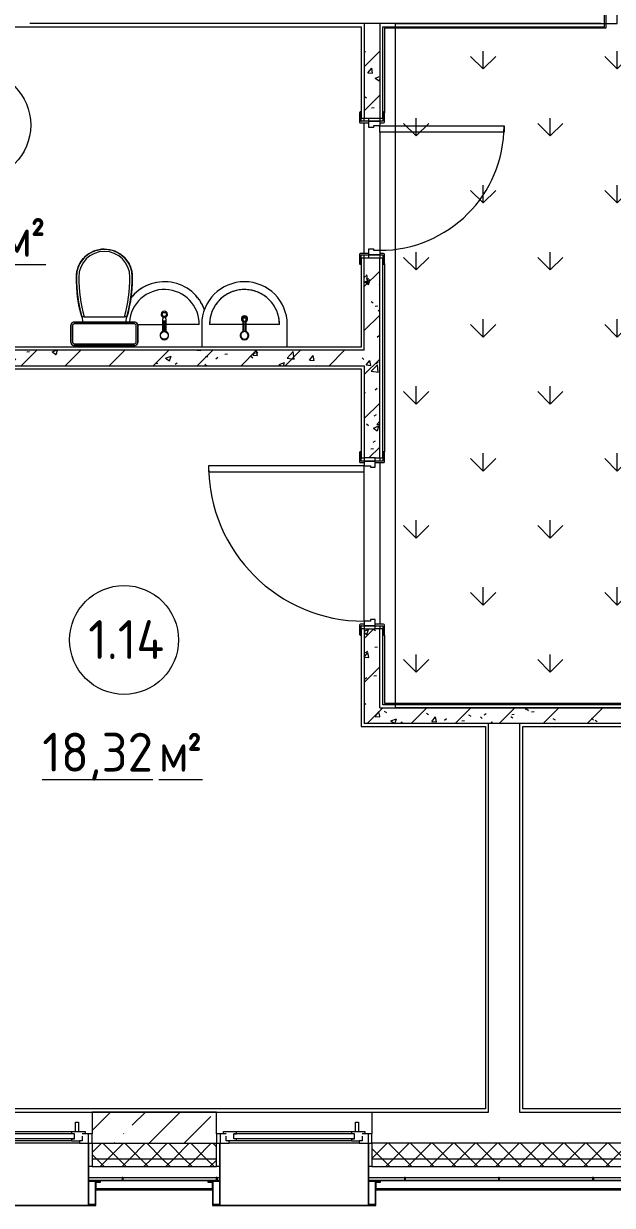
# Model space of a CAD drawing. Header units: millimetres. Extents: x -584918 to 2941280, y 3000189 to 4229862.
# Drawn here: x -430525 to -426739, y 3670675 to 3678275 of the extents above; entities that cross this region are included whole.
import ezdxf

# ---------------------------------------------------------------- set-up
doc = ezdxf.new("R2010")
doc.units = ezdxf.units.MM
doc.linetypes.add('ASVP_Невидимые', pattern=[5, 3, -2])
for name, color, linetype, lineweight in [('_ Окна', 7, 'Continuous', 0), ('Витраж', 7, 'Continuous', 0), ('Двери', 7, 'Continuous', 0), ('Марки помещений', 7, 'Continuous', 0), ('Обобщенные модели', 7, 'Continuous', 0), ('Окна', 7, 'Continuous', 0), ('Перекрытие', 7, 'Continuous', 0), ('Сантехника', 7, 'Continuous', 0), ('Стены', 7, 'Continuous', 0), ('Стены внутренние', 7, 'Continuous', 0), ('Стены наружные', 7, 'Continuous', 0), ('Стены несущие', 7, 'Continuous', 0), ('Стены отделка', 7, 'Continuous', 0), ('Стены перегородки', 7, 'Continuous', 0), ('Стены штриховка', 7, 'Continuous', 0), ('экспертиза условные обозначения', 1, 'Continuous', 0)]:
    doc.layers.add(name, color=color, linetype=linetype, lineweight=lineweight)
doc.styles.add('GOST Common_2', font='', dxfattribs={"height": 500})
doc.styles.add('GOST Common_3', font='', dxfattribs={"width": 0.9, "height": 500})
doc.styles.get('GOST Common_2').set_extended_font_data('GOST Common')
doc.styles.get('GOST Common_3').set_extended_font_data('GOST Common')
pattern_1 = [(45, (-437515.92, 3663725.22), (-141.4214, 141.4214), [])]
pattern_2 = [(50, (-437515.92, 3663725.22), (364.368, -31.8783), [38.1, -419.1]), (355, (-437515.92, 3663725.2), (-70.486, 382.113), [30.48, -335.28]), (100.451, (-437485.56, 3663722.56), (293.885, 350.2334), [32.38, -356.18]), (46.184, (-437515.92, 3663826.8), (542.158, -84.086), [57.15, -628.65]), (96.636, (-437470.74, 3663819.8), (474.805, 494.855), [48.57, -534.27]), (351.184, (-437515.9, 3663826.8), (474.81, 494.85), [45.72, -502.92]), (21, (-437465.12, 3663801.42), (303.2285, -204.5305), [38.1, -419.1]), (326, (-437465.12, 3663801.4), (123.604, 368.376), [30.48, -335.28]), (71.451, (-437439.86, 3663784.37), (426.834, 163.843), [32.38, -356.18]), (37.5, (-437515.92, 3663725.22), (6.17665, 169.11015), [16.764, -314.452, 16.764, -323.596, -336.55]), (37.5, (-437515.92, 3663725.22), (6.17665, 169.11015), [-671.576, 16.764, -319.786]), (7.5, (-437515.92, 3663725.22), (133.6389, 200.3615), [16.764, -177.292, 16.764, -306.832, -128.27]), (7.5, (-437515.92, 3663725.22), (133.6389, 200.3615), [-517.652, 16.764, -111.506]), (327.5, (-437629.21, 3663725.22), (271.1818, -11.4584), [16.764, -110.236, 16.764, -379.476, -525.78]), (327.5, (-437629.21, 3663725.22), (271.1818, -11.4584), [-523.24, 16.764, -509.016]), (317.5, (-437680, 3663725.22), (296.2585, 50.8528), [16.764, -148.336, 16.764, -246.38, -373.38]), (317.5, (-437680, 3663725.22), (296.2585, 50.8528), [-428.244, 16.764, -356.616])]
pattern_3 = [(45, (-437515.92, 3663725.22), (-235.732, 235.732), []), (45, (-437358.77, 3663725.22), (-235.732, 235.732), [])]
pattern_4 = [(45, (-437515.92, 3663725.22), (-70.7107, 70.7107), []), (135, (-437515.92, 3663725.22), (-70.7107, -70.7107), [])]

# ---------------------------------------------------------------- blocks, each defined once
blk = doc.blocks.new('ADSK_Унитаз_ГОСТ30493-96 - С косым выпуском-V142-АР Этаж 01')
at = {"layer": 'Сантехника', "color": 253, "true_color": 0xaaaaaa}
for p, q in [((0, 190.8), (0, 195)), ((0, 195), (0, -195)), ((0, -195), (0, 195)), ((10, 190), (10, -190)), ((130, 215), (20, 215)), ((20, 215), (130, 215)), ((125, 205), (25, 205)), ((140, -190), (140, 190)), ((150, 195), (150, 190.8)), ((150, -195), (150, 195)), ((150, 195), (150, -195)), ((185, 145), (150, 137.4)), ((185, 130.7), (185, 145.7)), ((185, 130.7), (185, -130.7)), ((150, -137.4), (185, -145)), ((185, -145.7), (185, -130.7)), ((20, -215), (130, -215)), ((130, -215), (20, -215)), ((25, -205), (125, -205))]:
    blk.add_line(p, q, dxfattribs=at)
at = {"layer": 'Сантехника', "color": 253, "true_color": 0xaaaaaa, "flags": 128}
for points in [[(185, 145.7), (222.5, 155.2), (260.3, 163.1), (298.4, 169.6), (336.7, 174.5), (375.2, 177.8), (413.8, 179.6), (440, 180)], [(440, 180), (447.2, 179.9), (454.4, 179.4), (461.5, 178.7), (468.7, 177.7), (475.8, 176.4), (482.8, 174.8), (489.7, 173), (496.6, 170.9), (503.4, 168.5), (510.1, 165.8), (516.7, 162.9), (523.1, 159.7), (529.4, 156.2), (535.6, 152.5), (541.6, 148.6), (547.5, 144.4), (553.2, 140), (558.7, 135.3), (564, 130.5), (569.1, 125.4), (574, 120.1), (578.7, 114.7), (583.2, 109), (587.5, 103.2), (591.5, 97.3), (595.2, 91.1), (598.8, 84.8), (602, 78.4), (605, 71.9), (607.8, 65.2), (610.2, 58.5), (612.4, 51.6), (614.4, 44.7), (616, 37.7), (617.4, 30.6), (618.5, 23.5), (619.3, 16.3), (619.8, 9.1), (620, 1.9), (620, 0)], [(620, 0), (619.9, -7.2), (619.4, -14.4), (618.7, -21.5), (617.7, -28.7), (616.4, -35.8), (614.8, -42.8), (613, -49.7), (610.9, -56.6), (608.5, -63.4), (605.8, -70.1), (602.9, -76.7), (599.7, -83.1), (596.2, -89.4), (592.5, -95.6), (588.6, -101.6), (584.4, -107.5), (580, -113.2), (575.3, -118.7), (570.5, -124), (565.4, -129.1), (560.1, -134), (554.7, -138.7), (549, -143.2), (543.2, -147.5), (537.3, -151.5), (531.1, -155.2), (524.8, -158.8), (518.4, -162), (511.9, -165), (505.2, -167.8), (498.5, -170.2), (491.6, -172.4), (484.7, -174.4), (477.7, -176), (470.6, -177.4), (463.5, -178.5), (456.3, -179.3), (449.1, -179.8), (441.9, -180), (440, -180)], [(440, -180), (401.4, -179.2), (362.8, -176.9), (324.4, -173.1), (286.1, -167.7), (248.1, -160.7), (210.4, -152.3), (185, -145.7)]]:
    blk.add_lwpolyline(points, dxfattribs=at)
at = {"layer": 'Сантехника', "color": 253, "true_color": 0xaaaaaa}
for centre, radius, start, end in [((20, 195), 20, 90, 180), ((20, 195), 20, 90, 180), ((20, 195), 20, 170, 180), ((20, 195), 20, 140, 160), ((20, 195), 20, 110, 130), ((25, 190), 15, 90, 180), ((20, 195), 20, 90, 100), ((125, 190), 15, 0, 90), ((130, 195), 20, 360, 90), ((130, 195), 20, 80, 90), ((130, 195), 20, 0, 90), ((130, 195), 20, 50, 70), ((130, 195), 20, 20, 40), ((130, 195), 20, 360, 10), ((440, -786), 966, 90, 105.30619), ((440, -786), 966, 90, 105.30619), ((440, -801), 966, 90, 105.30619), ((440, 0), 180, 0, 90), ((440, 0), 180, 360, 90), ((440, 0), 165, 0, 90), ((440, 0), 180, 270, 360), ((440, 0), 165, 270, 0), ((440, 0), 180, 270, 0), ((440, 801), 966, 254.69381, 270), ((440, 786), 966, 254.69381, 270), ((440, 786), 966, 254.69381, 270), ((20, -195), 20, 180, 270), ((20, -195), 20, 180, 190), ((20, -195), 20, 180, 270), ((20, -195), 20, 200, 220), ((20, -195), 20, 230, 250), ((25, -190), 15, 180, 270), ((20, -195), 20, 260, 270), ((125, -190), 15, 270, 0), ((130, -195), 20, 270, 0), ((130, -195), 20, 270, 0), ((130, -195), 20, 270, 280), ((130, -195), 20, 290, 310), ((130, -195), 20, 320, 340), ((130, -195), 20, 350, 0)]:
    blk.add_arc(centre, radius, start, end, dxfattribs=at)
blk = doc.blocks.new('ADSK_Умывальник_Полукруглый_Керамический_ГОСТ30493-96 - 2-ой величины-V144-АР Этаж 01')
at = {"layer": 'Сантехника', "color": 253, "true_color": 0xaaaaaa}
for p, q in [((8136.3, 12614.3), (8136.3, 12469.3)), ((8401.4, 12614.3), (8186.3, 12614.3)), ((8636.3, 12614.3), (8421.2, 12614.3)), ((8686.3, 12469.3), (8686.3, 12614.3))]:
    blk.add_line(p, q, dxfattribs=at)
at = {"layer": 'Сантехника', "color": 253, "true_color": 0xaaaaaa, "flags": 128}
blk.add_lwpolyline([(8636.3, 12614.3), (8636.1, 12623.3), (8635.6, 12632.3), (8634.7, 12641.3), (8633.4, 12650.2), (8631.8, 12659), (8629.8, 12667.8), (8627.5, 12676.5), (8624.9, 12685.1), (8621.9, 12693.6), (8618.5, 12702), (8614.9, 12710.2), (8610.9, 12718.2), (8606.6, 12726.1), (8601.9, 12733.8), (8597, 12741.4), (8591.8, 12748.7), (8586.3, 12755.8), (8580.5, 12762.7), (8574.4, 12769.3), (8568.1, 12775.7), (8561.5, 12781.9), (8554.7, 12787.7), (8547.6, 12793.3), (8540.3, 12798.7), (8532.9, 12803.7), (8525.2, 12808.4), (8517.3, 12812.8), (8509.3, 12816.9), (8501.1, 12820.6), (8492.8, 12824), (8484.4, 12827.1), (8475.8, 12829.9), (8467.1, 12832.3), (8458.4, 12834.4), (8449.5, 12836.1), (8440.6, 12837.4), (8431.7, 12838.4), (8422.7, 12839), (8413.7, 12839.3), (8404.7, 12839.2), (8395.7, 12838.8), (8386.8, 12838), (8377.9, 12836.8), (8369, 12835.3), (8360.2, 12833.4), (8351.5, 12831.2), (8342.8, 12828.7), (8334.3, 12825.8), (8325.9, 12822.5), (8317.7, 12818.9), (8309.6, 12815), (8301.6, 12810.8), (8293.8, 12806.2), (8286.3, 12801.4), (8278.9, 12796.2), (8271.7, 12790.8), (8264.8, 12785.1), (8258.1, 12779.1), (8251.6, 12772.8), (8245.4, 12766.3), (8239.4, 12759.6), (8233.8, 12752.6), (8228.4, 12745.4), (8223.3, 12737.9), (8218.5, 12730.3), (8214, 12722.5), (8209.8, 12714.5), (8206, 12706.4), (8202.5, 12698.1), (8199.3, 12689.7), (8196.5, 12681.2), (8194, 12672.5), (8191.8, 12663.8), (8190, 12655), (8188.5, 12646.1), (8187.5, 12637.2), (8186.7, 12628.2), (8186.3, 12619.2), (8186.3, 12614.3)], dxfattribs=at)
at = {"layer": 'Сантехника', "color": 253, "true_color": 0xaaaaaa}
for centre, radius, start, end in [((8411.3, 12614.3), 275, 0, 180), ((8411.3, 12614.3), 225, 0, 180), ((8411.3, 12649.3), 20, 0, 180), ((8411.3, 12649.3), 20, 180, 240), ((8411.3, 12649.3), 20, 300, 360)]:
    blk.add_arc(centre, radius, start, end, dxfattribs=at)
blk = doc.blocks.new('ADSK_Смеситель_ГОСТ25809-96 - Для умывальника_Однорукояточный-V145-АР Этаж 01')
at = {"layer": 'Сантехника', "color": 253, "true_color": 0xaaaaaa}
for p, q in [((8401.3, 12654.3), (8401.3, 12650.5)), ((8401.3, 12650.5), (8401.3, 12627.7)), ((8401.3, 12627.7), (8401.3, 12569.5)), ((8405.3, 12635.3), (8405.3, 12614.6)), ((8406.3, 12635.3), (8405.3, 12635.3)), ((8405.3, 12635.3), (8406.3, 12635.3)), ((8406.3, 12635.3), (8416.3, 12635.3)), ((8416.3, 12635.3), (8417.3, 12635.3)), ((8417.3, 12635.3), (8416.3, 12635.3)), ((8417.3, 12614.6), (8417.3, 12635.3)), ((8421.3, 12650.5), (8421.3, 12654.3)), ((8421.3, 12627.7), (8421.3, 12650.5)), ((8421.3, 12569.5), (8421.3, 12627.7)), ((8405.3, 12614.6), (8405.3, 12568.9)), ((8416.3, 12614.5), (8406.3, 12614.5)), ((8417.3, 12568.9), (8417.3, 12614.6))]:
    blk.add_line(p, q, dxfattribs=at)
for radius, start, end in [(27.5, 101.0769, 180), (27.5, 161.97766, 180), (27.5, 180, 198.02234), (27.5, 180, 0), (27.5, 143.31278, 156.68867), (24.5, 0, 180), (24.5, 180, 0), (27.5, 120.43789, 135), (27.5, 101.97737, 120), (24.5, 100.22984, 105), (24.5, 100.22984, 105), (24.5, 75, 79.77016), (24.5, 75, 79.77016), (27.5, 0, 78.92236), (27.5, 45, 78.02326), (27.5, 23.3122, 36.68809), (27.5, 0, 18.02305), (27.5, 341.97695, 0), (27.5, 203.31133, 216.68722), (27.5, 225, 239.56211), (27.5, 240, 258.02263), (27.5, 263.31162, 276.68751), (27.5, 281.97674, 315), (27.5, 323.31191, 336.6878)]:
    blk.add_arc((8411.3, 12544.3), radius, start, end, dxfattribs=at)
for start_param, end_param in [(1.570796, 3.141593), (0, 1.570796)]:
    blk.add_ellipse((8411.3, 12654.3), major_axis=(10, 0), ratio=0.965926, start_param=start_param, end_param=end_param, dxfattribs=at)
for points, knots in [([(8401.3, 12650.5), (8401.3, 12650.6), (8401.3, 12650.9), (8401.4, 12651.4), (8401.5, 12651.8), (8401.6, 12652.3), (8401.8, 12652.7), (8402.1, 12653.2), (8402.3, 12653.6), (8402.6, 12654), (8403, 12654.4), (8403.5, 12654.9), (8404.1, 12655.3), (8404.7, 12655.8), (8405.4, 12656.2), (8406.3, 12656.6), (8407.5, 12657), (8409.1, 12657.4), (8410.4, 12657.5), (8411.3, 12657.5)], [0.5, 0.5, 0.5, 0.5, 0.5208333, 0.5416667, 0.5625, 0.5833333, 0.6041667, 0.625, 0.6458333, 0.6666667, 0.6875, 0.7083333, 0.75, 0.7708333, 0.7916667, 0.8333333, 0.875, 0.9166667, 1, 1, 1, 1]), ([(8411.3, 12657.5), (8412.2, 12657.5), (8413.5, 12657.4), (8415.1, 12657), (8416.3, 12656.6), (8417.2, 12656.2), (8417.9, 12655.8), (8418.5, 12655.3), (8419.3, 12654.8), (8419.9, 12654.1), (8420.3, 12653.6), (8420.5, 12653.2), (8420.8, 12652.7), (8421, 12652.3), (8421.1, 12651.8), (8421.2, 12651.4), (8421.3, 12650.9), (8421.3, 12650.6), (8421.3, 12650.5)], [0, 0, 0, 0, 0.0833333, 0.125, 0.1666667, 0.2083333, 0.2291667, 0.25, 0.2916667, 0.3333333, 0.3541667, 0.375, 0.3958333, 0.4166667, 0.4375, 0.4583333, 0.4791667, 0.5, 0.5, 0.5, 0.5]), ([(8416.3, 12624), (8417.8, 12624.4), (8419.7, 12625.2), (8421.1, 12626.6), (8421.3, 12627.4), (8421.3, 12627.7)], [0.1666667, 0.1666667, 0.1666667, 0.1666667, 0.3333333, 0.4166667, 0.5, 0.5, 0.5, 0.5]), ([(8406.8, 12568.4), (8406.5, 12568.4), (8406, 12568.3), (8405.4, 12568.1), (8405, 12568), (8404.8, 12568), (8404.7, 12567.9)], [0.13888889, 0.13888889, 0.13888889, 0.13888889, 0.16666667, 0.19444444, 0.20833333, 0.22222222, 0.22222222, 0.22222222, 0.22222222]), ([(8405.3, 12614.6), (8405.3, 12614.6), (8405.3, 12614.6), (8405.4, 12614.5), (8405.6, 12614.5), (8405.9, 12614.5), (8406.1, 12614.5), (8406.3, 12614.5)], [0, 0, 0, 0, 0.166667, 0.333333, 0.5, 0.666667, 1, 1, 1, 1]), ([(8418, 12567.9), (8417.9, 12567.9), (8417.8, 12568), (8417.4, 12568.1), (8416.8, 12568.2), (8416.1, 12568.4), (8415.8, 12568.4)], [0.77430556, 0.77430556, 0.77430556, 0.77430556, 0.78298611, 0.79166667, 0.82638889, 0.86111111, 0.86111111, 0.86111111, 0.86111111]), ([(8417.3, 12615), (8417.3, 12615), (8417.3, 12615), (8417.2, 12615.1), (8417, 12615.1), (8416.7, 12615.1), (8416.5, 12615.1), (8416.3, 12615.1)], [0, 0, 0, 0, 0.166667, 0.333333, 0.5, 0.666667, 1, 1, 1, 1])]:
    blk.add_open_spline(points, degree=3, knots=knots, dxfattribs=at)
for points in [[(8401.3, 12627.7), (8401.3, 12627.4), (8401.5, 12626.6), (8402.5, 12625.6), (8404.1, 12624.7), (8405.5, 12624.2), (8406.3, 12624)], [(8406.3, 12615.1), (8406.1, 12615.1), (8405.8, 12615.1), (8405.4, 12615.1), (8405.3, 12615), (8405.3, 12615)], [(8405.3, 12569.3), (8405.3, 12569.3), (8405.3, 12569.4), (8405.3, 12569.4)], [(8406.3, 12569.1), (8406.2, 12569), (8406, 12569), (8405.8, 12569), (8405.6, 12568.9), (8405.4, 12568.9), (8405.4, 12568.9), (8405.3, 12568.9)], [(8416.3, 12569.1), (8414.6, 12569.4), (8411.3, 12569.7), (8408, 12569.4), (8406.3, 12569.1)], [(8416.3, 12614.5), (8416.5, 12614.5), (8416.8, 12614.5), (8417.2, 12614.5), (8417.3, 12614.6), (8417.3, 12614.6)], [(8417.3, 12568.9), (8417.2, 12568.9), (8417.2, 12568.9), (8417, 12568.9), (8416.8, 12569), (8416.6, 12569), (8416.4, 12569), (8416.3, 12569.1)], [(8417.2, 12569.4), (8417.2, 12569.4), (8417.3, 12569.4), (8417.3, 12569.3), (8417.3, 12569.3)]]:
    blk.add_open_spline(points, degree=3, dxfattribs=at)
blk = doc.blocks.new('ADSK_СифонБутылочный_ГОСТ23289-94 - Для умывальника_Вертикальный выпуск_DN40-V146-АР Этаж 01')
at = {"layer": 'Сантехника', "color": 253, "true_color": 0xaaaaaa}
for radius, start, end in [(20, 158.285, 163.48759), (20, 158.285, 163.48759), (13.3, 174.08415, 180), (13.3, 180, 259.06209), (13.3, 1.07009, 90)]:
    blk.add_arc((0, 0), radius, start, end, dxfattribs=at)
blk = doc.blocks.new('ВК_Домодедово_rvt-1-АР Этаж 01')
at = {"layer": 'Сантехника', "color": 253, "lineweight": 9, "true_color": 0xaaaaaa}
for name, p, rotation in [('ADSK_Унитаз_ГОСТ30493-96 - С косым выпуском-V142-АР Этаж 01', (7509.9, 12479.1), 89.99999999999964), ('ADSK_СифонБутылочный_ГОСТ23289-94 - Для умывальника_Вертикальный выпуск_DN40-V146-АР Этаж 01', (8411.3, 12649.3), 318.0000000000005)]:
    blk.add_blockref(name, p, dxfattribs=dict(at, rotation=rotation))
for name in ['ADSK_Умывальник_Полукруглый_Керамический_ГОСТ30493-96 - 2-ой величины-V144-АР Этаж 01', 'ADSK_Смеситель_ГОСТ25809-96 - Для умывальника_Однорукояточный-V145-АР Этаж 01']:
    blk.add_blockref(name, (0, 0), dxfattribs=at)
blk = doc.blocks.new('ASVP_ДверьДеревянная_1 полотно - Входная_внутр_ 1000х2000h_полотно_ Г Л _950 в свету_-7521736-АР Этаж 01')
at = {"layer": 'Двери', "lineweight": 18}
for p, q in [((500, 1050), (460, 1050)), ((460, 1050), (460, 50)), ((500, 50), (500, 1050)), ((-500, 50), (-530, 50)), ((-530, 50), (-530, -20)), ((-500, 10), (-500, 50)), ((-490, 10), (-500, 10)), ((-490, -20), (-490, 10)), ((460, 50), (500, 50)), ((500, 10), (490, 10)), ((490, 10), (490, -20)), ((530, 50), (500, 50)), ((500, 50), (500, 10)), ((530, -20), (530, 50)), ((-530, -20), (-490, -20)), ((490, -20), (530, -20))]:
    blk.add_line(p, q, dxfattribs=at)
at = {"layer": 'Двери', "linetype": 'ASVP_Невидимые', "lineweight": 18}
for p, q in [((-530, 50), (-550, 50)), ((-550, 50), (-550, -20)), ((-530, -20), (-530, 50)), ((550, 50), (530, 50)), ((530, 50), (530, -20)), ((550, -20), (550, 50)), ((-550, -20), (-530, -20)), ((530, -20), (550, -20))]:
    blk.add_line(p, q, dxfattribs=at)
at = {"layer": 'Двери'}
blk.add_arc((500, 50), 1000, 90, 180, dxfattribs=at)
blk = doc.blocks.new('ASVP_НАЛИЧНИК МДФ_Двери - Наличник дверной МДФ-7487789-АР Этаж 01')
at = {"layer": 'Обобщенные модели'}
for p, q in [((-531, 0), (-590, 0)), ((-590, 0), (-590, -5)), ((-531, -1), (-531, 0)), ((-530, 50), (-530, -1)), ((-520, -5), (-520, 50)), ((520, 50), (520, -5)), ((530, -1), (530, 50)), ((590, 0), (531, 0)), ((531, 0), (531, -1)), ((590, -5), (590, 0)), ((-585, -10), (-525, -10)), ((-530, -1), (-531, -1)), ((525, -10), (585, -10)), ((531, -1), (530, -1))]:
    blk.add_line(p, q, dxfattribs=at)
for centre, start, end in [((-585, -5), 180, 270), ((-525, -5), 270, 360), ((525, -5), 180, 270), ((585, -5), 270, 360)]:
    blk.add_arc(centre, 5, start, end, dxfattribs=at)
blk = doc.blocks.new('ASVP_НАЛИЧНИК МДФ_Двери - Наличник дверной МДФ-7487790-АР Этаж 01')
at = {"layer": 'Обобщенные модели'}
h = blk.add_hatch(dxfattribs=at)
h.set_pattern_fill('FP_3', color=256, style=0, pattern_type=2)
h.set_pattern_definition([(306.87, (10789.89, -8994.3), (-833.00223, 1249.4985), [208.25, -1874.25]), (296.565, (10914.84, -8744.4), (416.5004, -416.5007), [465.661, -465.661]), (288.435, (11123.09, -8744.4), (416.5009, -832.9995), [263.418, -1053.671])])
h.paths.add_polyline_path([(590, -1), (590, 0), (530, 0), (530, 20), (520, 20), (520, -5), (521.5, -8.5), (525, -10), (585, -10), (588.5, -8.5), (590, -5)])
h.paths.add_polyline_path([(-520, 0), (-520, 20), (-530, 20), (-531, 0), (-590, -1), (-590, -5), (-588.5, -8.5), (-585, -10), (-525, -10), (-521.5, -8.5), (-520, -5), (-520, -1)])
for p, q in [((-531, 0), (-590, 0)), ((-590, 0), (-590, -5)), ((-531, -1), (-531, 0)), ((-530, 20), (-530, -1)), ((-520, -5), (-520, 20)), ((520, 20), (520, -5)), ((530, -1), (530, 20)), ((590, 0), (531, 0)), ((531, 0), (531, -1)), ((590, -5), (590, 0)), ((-585, -10), (-525, -10)), ((-530, -1), (-531, -1)), ((525, -10), (585, -10)), ((531, -1), (530, -1))]:
    blk.add_line(p, q, dxfattribs=at)
for centre, start, end in [((-585, -5), 180, 270), ((-525, -5), 270, 360), ((525, -5), 180, 270), ((585, -5), 270, 360)]:
    blk.add_arc(centre, 5, start, end, dxfattribs=at)
blk = doc.blocks.new('ASVP_ДверьДеревянная_1 полотно - Санузел 800х2000h_полотно_ Г Пр _750 в свету_-7523510-АР Этаж 01')
at = {"layer": 'Двери', "lineweight": 18}
for p, q in [((-400, 850), (-360, 850)), ((-400, 50), (-400, 850)), ((-360, 850), (-360, 50)), ((-430, 50), (-400, 50)), ((-430, -20), (-430, 50)), ((-360, 50), (-400, 50)), ((-400, 50), (-400, 10)), ((-400, 10), (-390, 10)), ((-390, 10), (-390, -20)), ((390, 10), (400, 10)), ((390, -20), (390, 10)), ((400, 50), (430, 50)), ((400, 10), (400, 50)), ((430, 50), (430, -20)), ((-390, -20), (-430, -20)), ((430, -20), (390, -20))]:
    blk.add_line(p, q, dxfattribs=at)
at = {"layer": 'Двери', "linetype": 'ASVP_Невидимые', "lineweight": 18}
for p, q in [((-450, 50), (-430, 50)), ((-450, -20), (-450, 50)), ((-430, 50), (-430, -20)), ((430, 50), (450, 50)), ((430, -20), (430, 50)), ((450, 50), (450, -20)), ((-430, -20), (-450, -20)), ((450, -20), (430, -20))]:
    blk.add_line(p, q, dxfattribs=at)
at = {"layer": 'Двери'}
blk.add_arc((-400, 50), 800, 0, 90, dxfattribs=at)
blk = doc.blocks.new('ASVP_НАЛИЧНИК МДФ_Двери - Наличник дверной МДФ-7523521-АР Этаж 01')
at = {"layer": 'Обобщенные модели'}
for p, q in [((-431, 0), (-490, 0)), ((-490, 0), (-490, -5)), ((-431, -1), (-431, 0)), ((-430, 50), (-430, -1)), ((-420, -5), (-420, 50)), ((420, 50), (420, -5)), ((430, -1), (430, 50)), ((490, 0), (431, 0)), ((431, 0), (431, -1)), ((490, -5), (490, 0)), ((-485, -10), (-425, -10)), ((-430, -1), (-431, -1)), ((425, -10), (485, -10)), ((431, -1), (430, -1))]:
    blk.add_line(p, q, dxfattribs=at)
for centre, start, end in [((-485, -5), 180, 270), ((-425, -5), 270, 360), ((425, -5), 180, 270), ((485, -5), 270, 360)]:
    blk.add_arc(centre, 5, start, end, dxfattribs=at)
blk = doc.blocks.new('ASVP_НАЛИЧНИК МДФ_Двери - Наличник дверной МДФ-7488297-АР Этаж 01')
at = {"layer": 'Обобщенные модели'}
h = blk.add_hatch(dxfattribs=at)
h.set_pattern_fill('FP_31', color=256, style=0, pattern_type=2)
h.set_pattern_definition([(126.87, (-13074.88, 9134.3), (833.00223, -1249.4985), [208.25, -1874.25]), (116.565, (-13199.83, 8884.4), (-416.5004, 416.5007), [465.661, -465.661]), (108.435, (-13408.08, 8884.4), (-416.5009, 832.9995), [263.418, -1053.671])])
h.paths.add_polyline_path([(-490, -5), (-488.5, -8.5), (-485, -10), (-425, -10), (-421.5, -8.5), (-420, -5), (-420, 20), (-430, 20), (-431, 0), (-490, -1)])
h.paths.add_polyline_path([(420, 20), (420, -5), (421.5, -8.5), (425, -10), (485, -10), (488.5, -8.5), (490, -5), (490, 0), (430, 0), (430, 20)])
for p, q in [((-431, 0), (-490, 0)), ((-490, 0), (-490, -5)), ((-431, -1), (-431, 0)), ((-430, 20), (-430, -1)), ((-420, -5), (-420, 20)), ((420, 20), (420, -5)), ((430, -1), (430, 20)), ((490, 0), (431, 0)), ((431, 0), (431, -1)), ((490, -5), (490, 0)), ((-485, -10), (-425, -10)), ((-430, -1), (-431, -1)), ((425, -10), (485, -10)), ((431, -1), (430, -1))]:
    blk.add_line(p, q, dxfattribs=at)
for centre, start, end in [((-485, -5), 180, 270), ((-425, -5), 270, 360), ((425, -5), 180, 270), ((485, -5), 270, 360)]:
    blk.add_arc(centre, 5, start, end, dxfattribs=at)
blk = doc.blocks.new('ASVP_2D_Раковина - Раковина 550х420-V215-АР Этаж 01')
at = {"layer": 'Сантехника'}
for p, q in [((-280.9, 155), (-119.1, 155)), ((-119.1, 110.6), (-119.1, 191.9)), ((-115.1, 176), (-115.1, 109.6)), ((-103.1, 176), (-115.1, 176)), ((-103.1, 109.6), (-103.1, 176)), ((-99.1, 191.9), (-99.1, 110.6)), ((115.9, 155), (-99.1, 155)), ((-384.1, 19.7), (-384.1, 10)), ((-384.1, 10), (-384.1, 19.7))]:
    blk.add_line(p, q, dxfattribs=at)
for centre, radius in [((-109.1, 220), 13.3), ((-109.1, 85), 24.5)]:
    blk.add_circle(centre, radius, dxfattribs=at)
for centre, radius, start, end in [((-109.1, 155), 275, 19.49092, 142.5379), ((-109.1, 155), 275, 19.62682, 142.19366), ((-109.1, 155), 225, 0, 176.197), ((-109.1, 220), 20, 284.14377, 255.85623), ((-109.1, 191.9), 10, 0, 180), ((-109.1, 85), 27.5, 102.60426, 77.39774), ((-109.1, 85), 25.3, 76.29328, 103.7089)]:
    blk.add_arc(centre, radius, start, end, dxfattribs=at)
blk = doc.blocks.new('Окно_ПВХ_1Створка_1Фрамуга-верх - ОП_2100_h_х950_1ст1фр-7962690-АР Этаж 01')
at = {"layer": '_ Окна'}
for p, q in [((-419, 100), (-500, 100)), ((-500, 100), (-500, 40)), ((-475, 40), (-475, 100)), ((-437, 54), (-437, 86)), ((-437, 86), (-419, 86)), ((-419, 86), (-419, 100)), ((-370, 86), (-419, 86)), ((-370, 86), (-370, 72)), ((370, 86), (370, 72)), ((370, 86), (419, 86)), ((419, 100), (419, 86)), ((500, 100), (419, 100)), ((419, 86), (437, 86)), ((437, 86), (437, 54)), ((475, 40), (475, 100)), ((500, 40), (500, 100)), ((-500, 40), (-437, 40)), ((-455, 26), (-455, 40)), ((-370, 26), (-455, 26)), ((-388, 72), (-388, 40)), ((-370, 72), (-388, 72)), ((-388, 72), (388, 72)), ((-388, 40), (-370, 40)), ((-388, 40), (388, 40)), ((-370, 40), (-370, 26)), ((370, 72), (388, 72)), ((370, 40), (370, 26)), ((388, 40), (370, 40)), ((455, 26), (370, 26)), ((388, 72), (388, 40)), ((437, 40), (500, 40)), ((455, 40), (455, 26))]:
    blk.add_line(p, q, dxfattribs=at)
at = {"layer": 'Окна'}
for p, q in [((-419, 100), (419, 100)), ((-370, 86), (370, 86)), ((-413.5, -34), (-413.5, 26)), ((-393.5, 26), (-393.5, -34)), ((370, 26), (-370, 26)), ((-393.5, -34), (-413.5, -34))]:
    blk.add_line(p, q, dxfattribs=at)
blk = doc.blocks.new('Прямоугольный импост - 5х20 мм  _зазор керамогранита цоколя_-7684918-АР Этаж 01')
at = {"layer": 'Витраж'}
for p, q in [((-2.5, -10), (-2.5, 10)), ((-2.5, 10), (2.5, 10)), ((2.5, 10), (2.5, -10)), ((2.5, -10), (-2.5, -10))]:
    blk.add_line(p, q, dxfattribs=at)
blk = doc.blocks.new('Откос с зашивкой _верх_низ_ - Откос-7941013-АР Этаж 01')
at = {"layer": 'Обобщенные модели'}
for p, q in [((-525, 100), (-525, -50)), ((-475, 100), (-525, 100)), ((-520, -55), (-520, 95)), ((-520, 95), (-475, 95)), ((-480, 100), (-480, -300)), ((-475, 100), (-480, 100)), ((475, 100), (-475, 100)), ((-475, -300), (-475, 100)), ((-475, 95), (-475, 100)), ((-475, 100), (475, 100)), ((480, 100), (475, 100)), ((475, 100), (475, -300)), ((525, 100), (475, 100)), ((475, 100), (475, 95)), ((475, 95), (520, 95)), ((480, -300), (480, 100)), ((520, 95), (520, -55)), ((525, -50), (525, 100)), ((-525, -50), (-555, -50)), ((-555, -50), (-555, -55)), ((-555, -55), (-520, -55)), ((-480, -55), (-520, -55)), ((520, -55), (480, -55)), ((520, -55), (555, -55)), ((555, -50), (525, -50)), ((555, -55), (555, -50))]:
    blk.add_line(p, q, dxfattribs=at)
blk = doc.blocks.new('ASVP_Марка_Помещение_ДваЗначения - Номер Площадь-685795-АР Этаж 01')
at = {"layer": 'Марки помещений'}
blk.add_circle((0, 0), 3.5, dxfattribs=at)

msp = doc.modelspace()

# ---------------------------------------------------------------- hatches: boundary and pattern name
at = {"layer": 'Стены внутренние'}
h = msp.add_hatch(dxfattribs=at)
h.set_pattern_fill('FP_1', color=256, style=0, pattern_type=2)
h.set_pattern_definition(pattern_1)
h.paths.add_polyline_path([(-428235.026, 3673774.55), (-428235.026, 3674381.604), (-428335.026, 3674381.604), (-428335.026, 3673774.55)])
h.paths.add_polyline_path([(-428265.026, 3675481.604), (-428235.026, 3675481.604), (-428235.026, 3676766.6), (-428335.026, 3676766.6), (-428335.026, 3675481.604)])
h.paths.add_polyline_path([(-428305.026, 3677666.6), (-428235.026, 3677666.6), (-428235.026, 3678274.55), (-428335.026, 3678274.55), (-428335.026, 3677666.6)])
h = msp.add_hatch(dxfattribs=at)
h.set_pattern_fill('FP_2', color=256, style=0, pattern_type=2)
h.set_pattern_definition(pattern_2)
h.paths.add_polyline_path([(-428235.026, 3673774.55), (-428235.026, 3674381.604), (-428335.026, 3674381.604), (-428335.026, 3673774.55)])
h.paths.add_polyline_path([(-428265.026, 3675481.604), (-428235.026, 3675481.604), (-428235.026, 3676766.6), (-428335.026, 3676766.6), (-428335.026, 3675481.604)])
h.paths.add_polyline_path([(-428305.026, 3677666.6), (-428235.026, 3677666.6), (-428235.026, 3678274.55), (-428335.026, 3678274.55), (-428335.026, 3677666.6)])
h = msp.add_hatch(dxfattribs=at)
h.set_pattern_fill('FP_1', color=256, style=0, pattern_type=2)
h.set_pattern_definition(pattern_1)
h.paths.add_polyline_path([(-428651.951, 3676074.55), (-428335.026, 3676074.55), (-428335.026, 3676174.55), (-431835.026, 3676174.55), (-431835.026, 3676074.55), (-428885.247, 3676074.55)])
h = msp.add_hatch(dxfattribs=at)
h.set_pattern_fill('FP_2', color=256, style=0, pattern_type=2)
h.set_pattern_definition(pattern_2)
h.paths.add_polyline_path([(-428651.951, 3676074.55), (-428335.026, 3676074.55), (-428335.026, 3676174.55), (-431835.026, 3676174.55), (-431835.026, 3676074.55), (-428885.247, 3676074.55)])
h = msp.add_hatch(dxfattribs=at)
h.set_pattern_fill('FP_1', color=256, style=0, pattern_type=2)
h.set_pattern_definition(pattern_1)
h.paths.add_polyline_path([(-426318.989, 3673774.55), (-425965.328, 3673774.55), (-425965.328, 3673874.55), (-428235.026, 3673874.55), (-428235.026, 3673774.55), (-427252.174, 3673774.55)])
h.paths.add_polyline_path([(-424865.328, 3673774.55), (-424585.026, 3673774.55), (-424585.026, 3673874.55), (-424865.328, 3673874.55), (-424865.328, 3673800.726)])
h = msp.add_hatch(dxfattribs=at)
h.set_pattern_fill('FP_2', color=256, style=0, pattern_type=2)
h.set_pattern_definition(pattern_2)
h.paths.add_polyline_path([(-426318.989, 3673774.55), (-425965.328, 3673774.55), (-425965.328, 3673874.55), (-428235.026, 3673874.55), (-428235.026, 3673774.55), (-427252.174, 3673774.55)])
h.paths.add_polyline_path([(-424865.328, 3673774.55), (-424585.026, 3673774.55), (-424585.026, 3673874.55), (-424865.328, 3673874.55), (-424865.328, 3673800.726)])
h = msp.add_hatch(dxfattribs=at)
h.set_pattern_fill('FP_30', color=256, style=0, pattern_type=2)
h.set_pattern_definition([(45, (-437515.92, 3663725.22), (-224.506, 224.506), []), (45, (-437291.42, 3663725.22), (-224.506, 224.506), [396.875, -79.375, 3.353, -76.022])])
h.paths.add_polyline_path([(-430085.026, 3671074.55), (-429285.026, 3671074.55), (-429285.026, 3671274.55), (-430085.026, 3671274.55), (-430085.026, 3671088.55)])
at = {"layer": 'Стены наружные'}
h = msp.add_hatch(dxfattribs=at)
h.set_pattern_fill('FP_57', color=256, style=0, pattern_type=2)
h.set_pattern_definition(pattern_4)
h.paths.add_polyline_path([(-421653.066, 3670974.55), (-421435.026, 3670974.55), (-421435.026, 3671074.55), (-421935.026, 3671074.55), (-421935.026, 3670974.55), (-421910.026, 3670974.55)])
h.paths.add_polyline_path([(-430085.026, 3670974.55), (-429285.026, 3670974.55), (-429285.026, 3671074.55), (-430085.026, 3671074.55)])
h.paths.add_polyline_path([(-423052.843, 3670974.55), (-422935.026, 3670974.55), (-422935.026, 3671074.55), (-423335.026, 3671074.55), (-423335.026, 3670974.55)])
h.paths.add_polyline_path([(-428285.026, 3670974.55), (-426335.026, 3670974.55), (-426335.026, 3671074.55), (-428285.026, 3671074.55)])
h.paths.add_polyline_path([(-425335.026, 3670974.55), (-424335.026, 3670974.55), (-424335.026, 3671074.55), (-425335.026, 3671074.55)])
h.paths.add_polyline_path([(-432135.026, 3670974.55), (-431085.026, 3670974.55), (-431085.026, 3671074.55), (-432135.026, 3671074.55)])
h = msp.add_hatch(dxfattribs=at)
h.set_pattern_fill('FP_57', color=256, style=0, pattern_type=2)
h.set_pattern_definition(pattern_4)
h.paths.add_polyline_path([(-421653.066, 3670924.55), (-421335.026, 3670924.55), (-421335.026, 3670974.55), (-421935.026, 3670974.55), (-421935.026, 3670924.55), (-421910.026, 3670924.55)])
h.paths.add_polyline_path([(-424452.62, 3670924.55), (-424335.026, 3670924.55), (-424335.026, 3670974.55), (-425335.026, 3670974.55), (-425335.026, 3670924.55), (-425135.026, 3670924.55)])
h.paths.add_polyline_path([(-423335.026, 3670924.55), (-422935.026, 3670924.55), (-422935.026, 3670974.55), (-423335.026, 3670974.55)])
h.paths.add_polyline_path([(-426335.026, 3670924.55), (-426335.026, 3670974.55), (-428285.026, 3670974.55), (-428285.026, 3670924.55), (-427252.174, 3670924.55)])
h.paths.add_polyline_path([(-429285.026, 3670924.55), (-429285.026, 3670974.55), (-430085.026, 3670974.55), (-430085.026, 3670924.55), (-430051.728, 3670924.55)])
h.paths.add_polyline_path([(-431110.026, 3670924.55), (-431085.026, 3670924.55), (-431085.026, 3670974.55), (-432185.026, 3670974.55), (-432185.026, 3670924.55), (-431918.097, 3670924.55)])
h = msp.add_hatch(dxfattribs=at)
h.set_pattern_fill('FP_6', color=256, style=0, pattern_type=2)
h.set_pattern_definition(pattern_3)
h.paths.add_polyline_path([(-430060.026, 3670774.55), (-429310.026, 3670774.55), (-429310.026, 3670782.55), (-430060.026, 3670782.55)])
h = msp.add_hatch(dxfattribs=at)
h.set_pattern_fill('FP_6', color=256, style=0, pattern_type=2)
h.set_pattern_definition(pattern_3)
h.paths.add_polyline_path([(-426360.026, 3670774.55), (-426360.026, 3670782.55), (-428260.026, 3670782.55), (-428260.026, 3670774.55), (-427252.174, 3670774.55)])
at = {"layer": 'экспертиза условные обозначения'}
h = msp.add_hatch(dxfattribs=at)
h.set_pattern_fill('GRASS', color=3, scale=24)
h.set_pattern_definition([(90, (-478209.37, 3564622.25), (-431.0523, 431.0523), [114.3, -747.8046]), (45, (-478209.37, 3564622.25), (-431.0523, 431.0523), [114.3, -495.3]), (135, (-478209.37, 3564622.25), (-431.0523, -431.0523), [114.3, -495.3])])
edge = h.paths.add_edge_path()
edge.add_line((-438292.262, 3686569.652), (-430259.503, 3683333.416))
edge.add_line((-430259.503, 3683333.416), (-428543.593, 3682641.93))
edge.add_line((-428543.593, 3682641.93), (-415272.751, 3677293.979))
edge.add_line((-415272.751, 3677293.979), (-415982.926, 3675531.693))
edge.add_line((-415982.926, 3675531.693), (-415982.926, 3673474.55))
edge.add_line((-415982.926, 3673474.55), (-417482.926, 3673474.55))
edge.add_line((-417482.926, 3673474.55), (-417482.926, 3676136.17))
edge.add_line((-417482.926, 3676136.17), (-421682.926, 3677828.708))
edge.add_line((-421682.926, 3677828.708), (-421682.926, 3677774.55))
edge.add_line((-421682.926, 3677774.55), (-423032.926, 3677774.55))
edge.add_line((-423032.926, 3677774.55), (-423032.926, 3678372.737))
edge.add_line((-423032.926, 3678372.737), (-424526.313, 3678974.55))
edge.add_line((-424526.313, 3678974.55), (-426708.102, 3678974.55))
edge.add_line((-426708.102, 3678974.55), (-426708.102, 3679852.235))
edge.add_line((-426708.102, 3679852.235), (-428273.224, 3680482.499))
edge.add_line((-428273.224, 3680482.499), (-430623.41, 3681425.916))
edge.add_arc((-430932.926, 3680370.36), 1100, 73.6575304, 174.5648861)
edge.add_line((-432027.98, 3680474.55), (-434782.926, 3680474.55))
edge.add_line((-434782.926, 3680474.55), (-434782.926, 3683107.812))
edge.add_line((-434782.926, 3683107.812), (-439002.437, 3684807.366))
edge.add_line((-439002.437, 3684807.366), (-438292.262, 3686569.652))
h = msp.add_hatch(dxfattribs=at)
h.set_pattern_fill('GRASS', color=6, scale=24)
h.set_pattern_definition([(90, (-437914.9, 3559874.7), (-431.0523, 431.0523), [114.3, -747.8046]), (45, (-437914.9, 3559874.7), (-431.0523, 431.0523), [114.3, -495.3]), (135, (-437914.9, 3559874.7), (-431.0523, -431.0523), [114.3, -495.3])])
h.paths.add_polyline_path([(-426579.361, 3678774.55), (-426579.361, 3678974.55), (-425079.361, 3678974.55), (-425079.361, 3678774.55), (-424782.926, 3678774.55), (-424782.926, 3676224.55), (-423882.926, 3676224.55), (-423882.926, 3674874.55), (-424782.926, 3674874.55), (-424782.926, 3673874.55), (-428132.926, 3673874.55), (-428132.926, 3678274.55), (-426708.102, 3678274.55), (-426708.102, 3678774.55)])

# ---------------------------------------------------------------- linework, layer by layer
at = {"layer": 'Перекрытие'}
for p, q in [((-428335.026, 3677646.6), (-428335.026, 3677666.6)), ((-428335.026, 3676796.6), (-428335.026, 3677636.6)), ((-428235.026, 3677576.6), (-428235.026, 3676816.6)), ((-428335.026, 3676766.6), (-428335.026, 3676786.6)), ((-428235.026, 3675481.604), (-428235.026, 3675461.604)), ((-428235.026, 3675451.604), (-428235.026, 3674411.604)), ((-428335.026, 3674431.604), (-428335.026, 3675391.604)), ((-428235.026, 3674401.604), (-428235.026, 3674381.604))]:
    msp.add_line(p, q, dxfattribs=at)
at = {"layer": 'Стены'}
for p, q in [((-430105.026, 3670854.55), (-429891.026, 3670854.55)), ((-429891.026, 3670834.55), (-430105.026, 3670834.55)), ((-429891.026, 3670854.55), (-429891.026, 3670834.55)), ((-429886.026, 3670854.55), (-429286.026, 3670854.55)), ((-429886.026, 3670854.55), (-429886.026, 3670834.55)), ((-429286.026, 3670834.55), (-429886.026, 3670834.55)), ((-429286.026, 3670854.55), (-429286.026, 3670834.55)), ((-429281.026, 3670854.55), (-429265.026, 3670854.55)), ((-429281.026, 3670854.55), (-429281.026, 3670834.55)), ((-429265.026, 3670834.55), (-429281.026, 3670834.55)), ((-428305.026, 3670854.55), (-428076.026, 3670854.55)), ((-428076.026, 3670834.55), (-428305.026, 3670834.55)), ((-428076.026, 3670854.55), (-428076.026, 3670834.55)), ((-428071.026, 3670854.55), (-427471.026, 3670854.55)), ((-428071.026, 3670854.55), (-428071.026, 3670834.55)), ((-427471.026, 3670834.55), (-428071.026, 3670834.55)), ((-427471.026, 3670854.55), (-427471.026, 3670834.55)), ((-427466.026, 3670854.55), (-426866.026, 3670854.55)), ((-427466.026, 3670854.55), (-427466.026, 3670834.55)), ((-426866.026, 3670834.55), (-427466.026, 3670834.55)), ((-426866.026, 3670854.55), (-426866.026, 3670834.55)), ((-426861.026, 3670854.55), (-426315.026, 3670854.55)), ((-426861.026, 3670854.55), (-426861.026, 3670834.55)), ((-426315.026, 3670834.55), (-426861.026, 3670834.55))]:
    msp.add_line(p, q, dxfattribs=at)
at = {"layer": 'Стены внутренние'}
for p, q in [((-426780.201, 3678744.55), (-426780.201, 3678244.55)), ((-426780.201, 3678244.55), (-428205.026, 3678244.55)), ((-428205.026, 3678244.55), (-428205.026, 3677701.6)), ((-428205.026, 3676731.6), (-428205.026, 3675521.604)), ((-428205.026, 3675521.604), (-428210.026, 3675521.604)), ((-428205.026, 3674341.604), (-428210.026, 3674341.604)), ((-428205.026, 3674341.604), (-428205.026, 3673904.55)), ((-428205.026, 3673904.55), (-426005.328, 3673904.55)), ((-428285.026, 3671274.55), (-428285.026, 3671134.55))]:
    msp.add_line(p, q, dxfattribs=at)
at = {"layer": 'Стены наружные'}
for p, q in [((-430085.026, 3670924.55), (-430105.026, 3670924.55)), ((-429265.026, 3670924.55), (-429285.026, 3670924.55)), ((-428285.026, 3670924.55), (-428305.026, 3670924.55)), ((-430105.026, 3670832.55), (-430060.026, 3670832.55)), ((-429310.026, 3670832.55), (-429265.026, 3670832.55)), ((-428305.026, 3670832.55), (-428260.026, 3670832.55))]:
    msp.add_line(p, q, dxfattribs=at)
at = {"layer": 'Стены несущие'}
for p, q in [((-428235.026, 3678274.55), (-428335.026, 3678274.55)), ((-428335.026, 3678274.55), (-428335.026, 3677666.6)), ((-428235.026, 3678274.55), (-428235.026, 3677666.6)), ((-428335.026, 3677666.6), (-428305.026, 3677666.6)), ((-428305.026, 3676766.6), (-428335.026, 3676766.6)), ((-428335.026, 3676174.55), (-428335.026, 3676766.6)), ((-428235.026, 3675481.604), (-428235.026, 3676766.6)), ((-428335.026, 3676174.55), (-431835.026, 3676174.55)), ((-431835.026, 3676074.55), (-428335.026, 3676074.55)), ((-428335.026, 3676074.55), (-428335.026, 3675481.604)), ((-428265.026, 3675481.604), (-428235.026, 3675481.604)), ((-428335.026, 3674381.604), (-428335.026, 3673774.55)), ((-428235.026, 3674381.604), (-428265.026, 3674381.604)), ((-428235.026, 3673874.55), (-428235.026, 3674381.604)), ((-428235.026, 3673874.55), (-425965.328, 3673874.55)), ((-425965.328, 3673774.55), (-428335.026, 3673774.55)), ((-429285.026, 3671274.55), (-430085.026, 3671274.55)), ((-430085.026, 3671274.55), (-430085.026, 3671134.55)), ((-429285.026, 3671134.55), (-429285.026, 3671274.55)), ((-430085.026, 3671074.55), (-429285.026, 3671074.55))]:
    msp.add_line(p, q, dxfattribs=at)
at = {"layer": 'Стены отделка'}
for p, q in [((-426790.201, 3678254.55), (-426790.201, 3678754.55)), ((-431185.026, 3678254.55), (-430485.026, 3678254.55)), ((-428335.026, 3678274.55), (-430485.026, 3678274.55)), ((-430485.026, 3678254.55), (-428355.026, 3678254.55)), ((-428355.026, 3678254.55), (-428355.026, 3677666.6)), ((-426810.201, 3678274.55), (-428235.026, 3678274.55)), ((-428215.026, 3678254.55), (-426790.201, 3678254.55)), ((-428215.026, 3677666.6), (-428215.026, 3678254.55)), ((-426810.201, 3678274.55), (-426810.201, 3678274.55)), ((-428355.026, 3677666.6), (-428335.026, 3677666.6)), ((-428235.026, 3677666.6), (-428215.026, 3677666.6)), ((-428335.026, 3676766.6), (-428355.026, 3676766.6)), ((-428355.026, 3676766.6), (-428355.026, 3676194.55)), ((-428215.026, 3676766.6), (-428235.026, 3676766.6)), ((-428215.026, 3675481.604), (-428215.026, 3676766.6)), ((-428355.026, 3676194.55), (-431815.026, 3676194.55)), ((-431815.026, 3676054.55), (-428355.026, 3676054.55)), ((-428355.026, 3676054.55), (-428355.026, 3675481.604)), ((-428355.026, 3675481.604), (-428335.026, 3675481.604)), ((-428235.026, 3675481.604), (-428215.026, 3675481.604)), ((-428335.026, 3674381.604), (-428355.026, 3674381.604)), ((-428355.026, 3674381.604), (-428355.026, 3673754.55)), ((-428215.026, 3674381.604), (-428235.026, 3674381.604)), ((-428215.026, 3673894.55), (-428215.026, 3674381.604)), ((-425965.328, 3673894.55), (-428215.026, 3673894.55)), ((-427535.026, 3671274.55), (-427535.026, 3673774.55)), ((-427335.026, 3673774.55), (-427335.026, 3671274.55)), ((-428355.026, 3673754.55), (-427555.026, 3673754.55)), ((-427555.026, 3673754.55), (-427555.026, 3671294.55)), ((-427315.026, 3673754.55), (-425965.328, 3673754.55)), ((-427315.026, 3671294.55), (-427315.026, 3673754.55)), ((-431835.026, 3671274.55), (-427535.026, 3671274.55)), ((-427555.026, 3671294.55), (-431815.026, 3671294.55)), ((-427335.026, 3671274.55), (-426335.026, 3671274.55)), ((-426335.026, 3671294.55), (-427315.026, 3671294.55)), ((-429310.026, 3670832.55), (-430060.026, 3670832.55)), ((-430060.026, 3670832.55), (-430060.026, 3670774.55)), ((-429310.026, 3670774.55), (-429310.026, 3670832.55)), ((-426360.026, 3670832.55), (-428260.026, 3670832.55)), ((-428260.026, 3670832.55), (-428260.026, 3670774.55)), ((-430060.026, 3670774.55), (-429310.026, 3670774.55)), ((-428260.026, 3670774.55), (-426360.026, 3670774.55))]:
    msp.add_line(p, q, dxfattribs=at)
at = {"layer": 'Стены перегородки'}
for p, q in [((-430085.026, 3671074.55), (-430085.026, 3670924.55)), ((-429285.026, 3670924.55), (-429285.026, 3671074.55)), ((-426335.026, 3671074.55), (-428285.026, 3671074.55)), ((-428285.026, 3671074.55), (-428285.026, 3670924.55)), ((-430085.026, 3670924.55), (-429285.026, 3670924.55)), ((-428285.026, 3670924.55), (-426335.026, 3670924.55))]:
    msp.add_line(p, q, dxfattribs=at)
at = {"layer": 'Стены штриховка'}
for p, q in [((-430085.026, 3670974.55), (-429285.026, 3670974.55)), ((-428285.026, 3670974.55), (-426335.026, 3670974.55)), ((-430060.026, 3670782.55), (-429310.026, 3670782.55)), ((-428260.026, 3670782.55), (-426360.026, 3670782.55))]:
    msp.add_line(p, q, dxfattribs=at)
at = {"layer": 'экспертиза условные обозначения', "color": 6}
msp.add_lwpolyline([(-426579.361, 3678774.55), (-426579.361, 3678974.55), (-425079.361, 3678974.55), (-425079.361, 3678774.55), (-424782.926, 3678774.55), (-424782.926, 3676224.55), (-423882.926, 3676224.55), (-423882.926, 3674874.55), (-424782.926, 3674874.55), (-424782.926, 3673874.55), (-428132.926, 3673874.55), (-428132.926, 3678274.55), (-426708.102, 3678274.55), (-426708.102, 3678774.55), (-426579.361, 3678774.55)], dxfattribs=at)

# ---------------------------------------------------------------- block references
msp.add_blockref('ВК_Домодедово_rvt-1-АР Этаж 01', (-437515.924, 3663725.217))
at = {"layer": 'Витраж', "extrusion": (0, 0, -1), "rotation": 180}
for p in [(429888.526, 3670844.55), (429283.526, 3670844.55), (428073.526, 3670844.55), (427468.526, 3670844.55), (426863.526, 3670844.55)]:
    msp.add_blockref('Прямоугольный импост - 5х20 мм  _зазор керамогранита цоколя_-7684918-АР Этаж 01', p, dxfattribs=at)
at = {"layer": 'Двери'}
for name, p, rotation in [('ASVP_ДверьДеревянная_1 полотно - Санузел 800х2000h_полотно_ Г Пр _750 в свету_-7523510-АР Этаж 01', (-428285.026, 3677216.6), 269.9999999999999), ('ASVP_ДверьДеревянная_1 полотно - Входная_внутр_ 1000х2000h_полотно_ Г Л _950 в свету_-7521736-АР Этаж 01', (-428285.026, 3674931.604), 89.99999999999991)]:
    msp.add_blockref(name, p, dxfattribs=dict(at, rotation=rotation))
at = {"layer": 'Марки помещений', "xscale": 99.99999999999993, "yscale": 99.99999999999993, "zscale": 99.99999999999993}
for p in [(-430829.542, 3677621.766), (-429879.192, 3674310.697)]:
    msp.add_blockref('ASVP_Марка_Помещение_ДваЗначения - Номер Площадь-685795-АР Этаж 01', p, dxfattribs=at)
at = {"layer": 'Обобщенные модели'}
for name, p, rotation in [('ASVP_НАЛИЧНИК МДФ_Двери - Наличник дверной МДФ-7523521-АР Этаж 01', (-428355.026, 3677216.6), 269.9999999999999), ('ASVP_НАЛИЧНИК МДФ_Двери - Наличник дверной МДФ-7488297-АР Этаж 01', (-428215.026, 3677216.6), 89.99999999999972), ('ASVP_НАЛИЧНИК МДФ_Двери - Наличник дверной МДФ-7487790-АР Этаж 01', (-428355.026, 3674931.604), 269.9999999999997), ('ASVP_НАЛИЧНИК МДФ_Двери - Наличник дверной МДФ-7487789-АР Этаж 01', (-428215.026, 3674931.604), 89.99999999999991), ('Откос с зашивкой _верх_низ_ - Откос-7941013-АР Этаж 01', (-430585.026, 3670774.55), 180), ('Откос с зашивкой _верх_низ_ - Откос-7941013-АР Этаж 01', (-428785.026, 3670774.55), 180)]:
    msp.add_blockref(name, p, dxfattribs=dict(at, rotation=rotation))
at = {"layer": 'Окна', "rotation": 180}
for p in [(-430585.026, 3671174.55), (-428785.026, 3671174.55)]:
    msp.add_blockref('Окно_ПВХ_1Створка_1Фрамуга-верх - ОП_2100_h_х950_1ст1фр-7962690-АР Этаж 01', p, dxfattribs=at)
at = {"layer": 'Сантехника'}
msp.add_blockref('ASVP_2D_Раковина - Раковина 550х420-V215-АР Этаж 01', (-429510.951, 3676184.55), dxfattribs=at)

# ---------------------------------------------------------------- texts
at = {"layer": 'Марки помещений', "char_height": 250, "attachment_point": 1}
for s, insert, width, style in [('\\L\\fGOST Common|b0|i0|c238|p34|;\\W.9;\\L²', (-430482.858, 3677024.961), 165.94931, 'GOST Common_3'), ('\\L\\fGOST Common|b0|i0|c204|p34|;\\W.9;\\Lм', (-430661.452, 3677024.961), 216.45562, 'GOST Common_2'), ('1.14', (-430109.15, 3674438.422), 569.99981, 'GOST Common_2'), ('\\L18,32 ', (-430404.786, 3673713.892), 909.11362, 'GOST Common_2'), ('\\L\\fGOST Common|b0|i0|c238|p34|;\\W.9;\\L²', (-429476.098, 3673713.892), 165.94931, 'GOST Common_3'), ('\\L\\fGOST Common|b0|i0|c204|p34|;\\W.9;\\Lм', (-429654.692, 3673713.892), 216.45562, 'GOST Common_2')]:
    msp.add_mtext(s, dxfattribs=dict(at, insert=insert, width=width, style=style))

doc.saveas('drawing.dxf')
